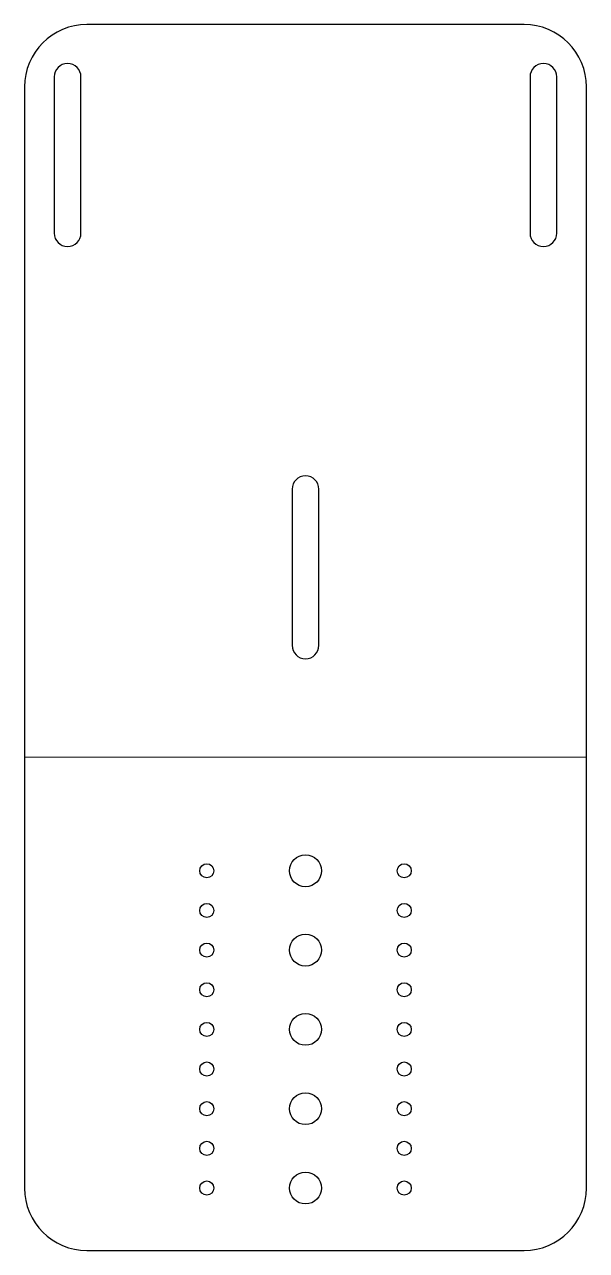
# Model space of a CAD drawing. Header units: millimetres. Extents: x -45 to 45, y -141 to 55.
import ezdxf

# ---------------------------------------------------------------- set-up
doc = ezdxf.new("R2010")
doc.units = ezdxf.units.MM

msp = doc.modelspace()

# ---------------------------------------------------------------- linework, layer by layer
at = {"color": 7, "linetype": 'Continuous', "lineweight": 25}
for p, q in [((35, 55.4), (-35, 55.4)), ((-45, 45.4), (-45, -130.9)), ((-40.26, 47), (-40.26, 22)), ((-35.96, 22), (-35.96, 47)), ((35.96, 47), (35.96, 22)), ((40.26, 22), (40.26, 47)), ((45, -130.9), (45, 45.4)), ((-2.15, -19), (-2.15, -44)), ((2.15, -44), (2.15, -19)), ((-35, -140.9), (35, -140.9))]:
    msp.add_line(p, q, dxfattribs=at)
at = {"color": 8, "linetype": 'Continuous', "lineweight": 0}
msp.add_line((-45, -61.91), (45, -61.91), dxfattribs=at)
at = {"color": 7, "linetype": 'Continuous', "lineweight": 25}
for centre, radius in [((0, -80.1), 2.55), ((-15.81, -80.1), 1.13), ((15.81, -80.1), 1.13), ((-15.81, -86.45), 1.13), ((15.81, -86.45), 1.13), ((0, -92.8), 2.55), ((-15.81, -92.8), 1.13), ((15.81, -92.8), 1.13), ((-15.81, -99.15), 1.13), ((15.81, -99.15), 1.13), ((0, -105.5), 2.55), ((-15.81, -105.5), 1.13), ((15.81, -105.5), 1.13), ((-15.81, -111.85), 1.13), ((15.81, -111.85), 1.13), ((0, -118.2), 2.55), ((-15.81, -118.2), 1.13), ((15.81, -118.2), 1.13), ((-15.81, -124.55), 1.13), ((15.81, -124.55), 1.13), ((0, -130.9), 2.55), ((-15.81, -130.9), 1.13), ((15.81, -130.9), 1.13)]:
    msp.add_circle(centre, radius, dxfattribs=at)
for centre, radius, start, end in [((-35, 45.4), 10, 90, 180), ((35, 45.4), 10, 0, 90), ((-38.11, 47), 2.15, 0, 180), ((38.11, 47), 2.15, 0, 180), ((-38.11, 22), 2.15, 180, 0), ((38.11, 22), 2.15, 180, 0), ((0, -19), 2.15, 0, 180), ((0, -44), 2.15, 180, 0), ((-35, -130.9), 10, 180, 270), ((35, -130.9), 10, 270, 0)]:
    msp.add_arc(centre, radius, start, end, dxfattribs=at)

doc.saveas('drawing.dxf')
